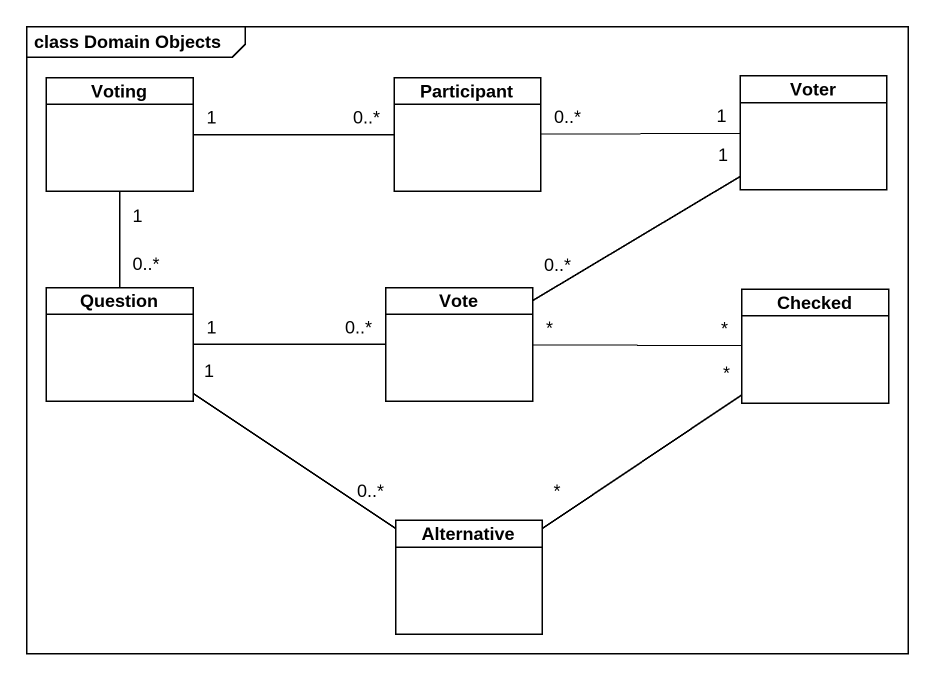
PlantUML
@startuml
mainframe class Domain Objects
hide circle
hide empty members
class Voting
class "Participant" as Participant_
class Voter
class Question
class Vote
class Checked
class Alternative
Voting "1" -right- "0..*" Participant_
Voting "1" -- "0..*" Question
Participant_ "0..*" -right- "1" Voter
Voter "1" -left- "0..*" Vote
Vote "0..*" -left- "1" Question
Vote "*" -right- "*" Checked
Alternative "0..*" -up- "1" Question
Alternative "*" -up- "*" Checked
@enduml
